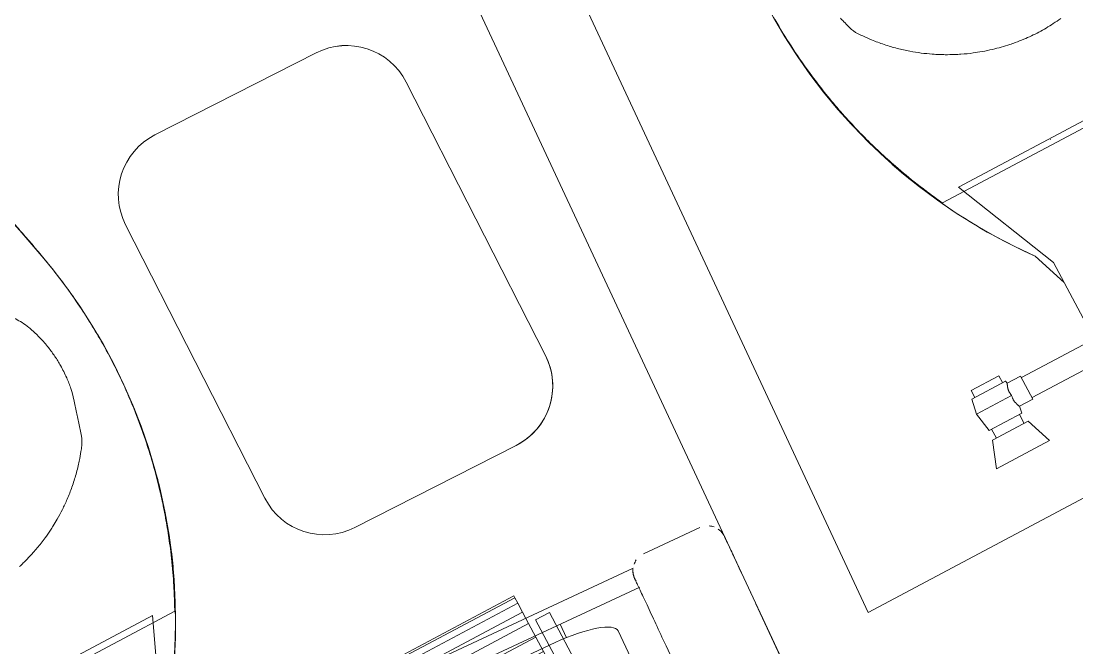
# Model space of a CAD drawing. Header units: metres. Extents: x -217 to -108, y -304 to -188.
# Drawn here: x -138.713 to -137.862, y -245.522 to -245.016 of the extents above; entities that cross this region are included whole.
import ezdxf

# ---------------------------------------------------------------- set-up
doc = ezdxf.new("R2010")
doc.units = ezdxf.units.M
for name, color, linetype, lineweight in [('A-WALL', 113, 'Continuous', 9), ('G-IMPT', 8, 'Continuous', 9), ('I-FURN', 30, 'Continuous', 9), ('I-WALL', 2, 'Continuous', 9), ('P-SANR-FIXT', 6, 'Continuous', 9), ('Q-SPCQ', 91, 'Continuous', 9)]:
    doc.layers.add(name, color=color, linetype=linetype, lineweight=lineweight)

# ---------------------------------------------------------------- blocks, each defined once
blk = doc.blocks.new('Toilet-Wall-Mounted-2_Reed - Toilet-Wall-Mounted-2-V12-Nivel 3')
at = {"layer": 'P-SANR-FIXT'}
for p, q in [((0.13093, 0.55828), (0.12895, 0.55136)), ((0.12607, 0.54128), (0.12397, 0.534)), ((0.10378, 0.36898), (-0.12802, 0.36898)), ((0.06486, 0.27926), (0.10378, 0.36898)), ((-0.14539, 0.36364), (0.12115, 0.36364))]:
    blk.add_line(p, q, dxfattribs=at)
at = {"layer": 'P-SANR-FIXT', "flags": 128}
for points in [[(0.12861, 0.7796), (0.13858, 0.75132), (0.14741, 0.72267), (0.15509, 0.69368), (0.16161, 0.66441), (0.16384, 0.65285)], [(0.16384, 0.65285), (0.1668, 0.63492), (0.16903, 0.61689), (0.17055, 0.59878), (0.17133, 0.58062), (0.17139, 0.56245), (0.17073, 0.54429), (0.16934, 0.52617), (0.16722, 0.50812), (0.16438, 0.49017), (0.16083, 0.47234), (0.15657, 0.45468), (0.15161, 0.43719), (0.14595, 0.41992), (0.1396, 0.4029), (0.13258, 0.38613), (0.12489, 0.36967), (0.11656, 0.35352), (0.10758, 0.33772), (0.09798, 0.32229), (0.08776, 0.30725), (0.07696, 0.29264), (0.07544, 0.29068)]]:
    blk.add_lwpolyline(points, dxfattribs=at)
at = {"layer": 'P-SANR-FIXT'}
for centre, radius, start, end in [((-0.57347, 0.51724), 0.74968, 13.49905, 14.17177), ((-0.57347, 0.51724), 0.74968, 12.47152, 13.49905), ((-0.57347, 0.51724), 0.74968, 11.72865, 12.47152), ((-0.57347, 0.51724), 0.74968, 11.16185, 11.72865), ((-0.57347, 0.51724), 0.74968, 10.50324, 11.16185), ((-0.2831, 0.57107), 0.45436, 8.10911, 10.50324), ((0.06195, 0.59392), 0.06834, 29.05583, 38.92821), ((-0.2831, 0.57107), 0.45436, 6.09862, 8.10911), ((0.06195, 0.59392), 0.06834, 23.44426, 29.05583), ((0.06195, 0.59392), 0.06834, 19.65193, 23.44426), ((0.02039, 0.57908), 0.11248, 15.47633, 19.65193), ((-0.2831, 0.57107), 0.45436, 3.70154, 6.09862), ((0.02039, 0.57908), 0.11248, 10.37207, 15.47633), ((0.02039, 0.57908), 0.11248, 5.8755, 10.37207), ((-0.2831, 0.57107), 0.45436, 1.31207, 3.70154), ((0.02039, 0.57908), 0.11248, 1.42325, 5.8755), ((-0.2829, 0.57003), 0.45436, 2.08533, 2.63724), ((0.02039, 0.57908), 0.11248, 355.78823, 1.42325), ((-0.2831, 0.57107), 0.45436, 358.29504, 1.31207), ((0.02039, 0.57908), 0.11248, 351.03064, 355.78823), ((0.02039, 0.57908), 0.11248, 349.34587, 351.03064), ((-0.2831, 0.57107), 0.45436, 355.18663, 358.29504), ((-4.96556, 2.0057), 5.29804, 343.95405, 344.06746), ((-4.96556, 2.0057), 5.29804, 343.75639, 343.87215), ((-0.2831, 0.57107), 0.45436, 352.0748, 355.18663), ((-0.2829, 0.57003), 0.45436, 353.7572, 354.9714), ((0.09802, 0.53041), 0.02392, 324.66792, 343.75639), ((-0.01345, 0.60943), 0.16055, 320.2587, 323.05768), ((-0.01345, 0.60943), 0.16055, 323.05768, 324.66792), ((-0.01345, 0.60943), 0.16055, 316.39702, 320.2587), ((-0.2831, 0.57107), 0.45436, 349.6821, 352.0748), ((-0.01345, 0.60943), 0.16055, 312.45545, 316.39702), ((-0.01345, 0.60943), 0.16055, 308.74322, 312.45545), ((-0.2831, 0.57107), 0.45436, 347.34879, 349.6821), ((-0.01345, 0.60943), 0.16055, 302.27455, 305.41909), ((-0.01345, 0.60943), 0.16055, 305.41909, 308.74322), ((-0.01345, 0.60943), 0.16055, 298.53669, 300.06159), ((-0.01345, 0.60943), 0.16055, 300.06159, 302.27455), ((-0.2831, 0.57107), 0.45436, 345.06978, 347.34879), ((-0.2829, 0.57003), 0.45436, 345.33895, 347.17188), ((-0.01345, 0.60943), 0.16055, 290.43906, 293.95781), ((-0.01345, 0.60943), 0.16055, 293.95781, 295.83888), ((-0.01345, 0.60943), 0.16055, 295.83888, 298.53669), ((-0.01345, 0.60943), 0.16055, 284.74018, 287.80517), ((-0.01345, 0.60943), 0.16055, 287.80517, 290.43906), ((-0.2831, 0.57107), 0.45436, 343.19079, 345.06978), ((-0.2831, 0.57107), 0.45436, 341.09786, 343.19079), ((-0.2831, 0.57107), 0.45436, 338.91297, 341.09786), ((-0.2829, 0.57003), 0.45436, 336.86398, 339.40932), ((-0.2831, 0.57107), 0.45436, 336.07936, 338.91297), ((-0.2831, 0.57107), 0.45436, 334.53789, 336.07936), ((-0.2831, 0.57107), 0.45436, 332.83641, 334.53789), ((-0.2829, 0.57003), 0.45436, 322.0623, 332.96475)]:
    blk.add_arc(centre, radius, start, end, dxfattribs=at)
blk = doc.blocks.new('Toilet-Wall-Mounted-2_Reed - Toilet-Wall-Mounted-2-V13-Nivel 3')
at = {"layer": 'P-SANR-FIXT'}
for p, q in [((0.10378, 0.36898), (-0.12802, 0.36898)), ((-0.12802, 0.36898), (-0.08909, 0.27926)), ((-0.04464, 0.36799), (-0.04464, 0.36765)), ((-0.14539, 0.36364), (0.12115, 0.36364)), ((-0.09968, 0.29068), (-0.08909, 0.26095)), ((-0.08909, 0.27926), (-0.08909, 0.20938)), ((-0.19623, 0.21926), (-0.19623, 0.21291)), ((-0.19623, 0.21926), (-0.17083, 0.21926)), ((-0.17083, 0.21291), (-0.17083, 0.21926)), ((-0.19901, 0.21291), (-0.20125, 0.20021)), ((-0.19901, 0.21291), (-0.16805, 0.21291)), ((-0.16805, 0.21291), (-0.1685, 0.21291)), ((-0.16768, 0.21079), (-0.16805, 0.21291)), ((-0.15552, 0.21079), (-0.16768, 0.21079)), ((-0.15552, 0.18964), (-0.15552, 0.21079)), ((-0.05408, 0.20938), (-0.15552, 0.20938)), ((-0.20125, 0.20021), (-0.19837, 0.1839)), ((-0.20125, 0.20021), (-0.16932, 0.20021)), ((-0.16869, 0.1839), (-0.16768, 0.18964)), ((-0.16768, 0.18964), (-0.15552, 0.18964)), ((-0.15552, 0.19105), (-0.05408, 0.19105)), ((-0.19837, 0.1839), (-0.16869, 0.1839)), ((-0.19623, 0.1839), (-0.19623, 0.17571)), ((-0.17083, 0.17571), (-0.17083, 0.1839)), ((-0.19978, 0.17571), (-0.20776, 0.15378)), ((-0.19978, 0.17571), (-0.16728, 0.17571)), ((-0.1593, 0.15378), (-0.16728, 0.17571)), ((-0.20776, 0.15378), (-0.1593, 0.15378))]:
    blk.add_line(p, q, dxfattribs=at)
at = {"layer": 'P-SANR-FIXT', "flags": 128}
blk.add_lwpolyline([(-0.09968, 0.29068), (-0.11056, 0.30524), (-0.12086, 0.32021), (-0.13054, 0.33559), (-0.13961, 0.35134), (-0.14803, 0.36744), (-0.15581, 0.38387), (-0.16292, 0.40059), (-0.16936, 0.41759), (-0.17511, 0.43483), (-0.18017, 0.45228), (-0.18453, 0.46992), (-0.18818, 0.48773), (-0.19111, 0.50566), (-0.19333, 0.5237), (-0.19482, 0.54181), (-0.19558, 0.55997), (-0.19562, 0.57814), (-0.19493, 0.5963), (-0.19352, 0.61442), (-0.19138, 0.63247), (-0.18853, 0.65042), (-0.18808, 0.65285)], dxfattribs=at)
at = {"layer": 'P-SANR-FIXT'}
for centre, radius, start, end in [((0.25886, 0.57107), 0.45436, 181.70496, 184.81337), ((0.25867, 0.57003), 0.45436, 185.0286, 186.24278), ((0.25886, 0.57107), 0.45436, 184.81337, 187.9252), ((4.94133, 2.0057), 5.29804, 196.12785, 196.24361), ((-0.12226, 0.53041), 0.02392, 196.24361, 215.33208), ((-0.01079, 0.60943), 0.16055, 215.33208, 216.94232), ((-0.01079, 0.60943), 0.16055, 216.94232, 219.7413), ((0.25886, 0.57107), 0.45436, 187.9252, 190.3179), ((-0.01079, 0.60943), 0.16055, 219.7413, 223.60298), ((-0.01079, 0.60943), 0.16055, 223.60298, 227.54455), ((0.25886, 0.57107), 0.45436, 190.3179, 192.65121), ((-0.01079, 0.60943), 0.16055, 227.54455, 231.25678), ((-0.01079, 0.60943), 0.16055, 231.25678, 234.58091), ((-0.01079, 0.60943), 0.16055, 234.58091, 237.72545), ((0.25886, 0.57107), 0.45436, 192.65121, 194.93022), ((0.25867, 0.57003), 0.45436, 192.82812, 194.66105), ((-0.01079, 0.60943), 0.16055, 237.72545, 239.93841), ((-0.01079, 0.60943), 0.16055, 239.93841, 241.46331), ((-0.01079, 0.60943), 0.16055, 241.46331, 244.16112), ((-0.01079, 0.60943), 0.16055, 244.16112, 246.04219), ((-0.01079, 0.60943), 0.16055, 246.04219, 249.56094), ((0.25886, 0.57107), 0.45436, 194.93022, 196.80921), ((-0.01079, 0.60943), 0.16055, 249.56094, 252.19483), ((-0.01079, 0.60943), 0.16055, 252.19483, 255.25982), ((-0.01079, 0.60943), 0.16055, 255.25982, 257.84558), ((-0.01079, 0.60943), 0.16055, 257.84558, 260.4162), ((-0.01079, 0.60943), 0.16055, 260.4162, 262.05437), ((-0.01079, 0.60943), 0.16055, 262.05437, 264.72015), ((-0.01079, 0.60943), 0.16055, 264.72015, 269.52582), ((-0.01345, 0.60943), 0.16055, 270.47418, 275.27985), ((-0.01345, 0.60943), 0.16055, 275.27985, 277.94563), ((0.25886, 0.57107), 0.45436, 196.80921, 198.90214), ((0.25886, 0.57107), 0.45436, 198.90214, 201.08703), ((0.25867, 0.57003), 0.45436, 200.59068, 203.13602), ((0.25886, 0.57107), 0.45436, 201.08703, 203.92064), ((0.25886, 0.57107), 0.45436, 203.92064, 205.46211), ((0.25886, 0.57107), 0.45436, 205.46211, 207.16359), ((0.25867, 0.57003), 0.45436, 207.03525, 217.9377)]:
    blk.add_arc(centre, radius, start, end, dxfattribs=at)
for points in [[(-0.16932, 0.20021), (-0.16945, 0.20091), (-0.16958, 0.20196), (-0.16963, 0.20315), (-0.16963, 0.20381), (-0.16962, 0.20429), (-0.16958, 0.20477), (-0.1695, 0.20538), (-0.16935, 0.20612), (-0.16917, 0.20681), (-0.16905, 0.20727), (-0.16898, 0.20752), (-0.16893, 0.2077), (-0.16888, 0.20788), (-0.16881, 0.20811), (-0.16868, 0.2085), (-0.16848, 0.20901), (-0.16828, 0.20945), (-0.16815, 0.20976), (-0.16806, 0.20997), (-0.16799, 0.21016), (-0.1679, 0.21038), (-0.16777, 0.21068), (-0.1677, 0.21079), (-0.16768, 0.21079)], [(-0.16768, 0.18964), (-0.1677, 0.18964), (-0.16777, 0.18974), (-0.1679, 0.19005), (-0.16799, 0.19027), (-0.16806, 0.19045), (-0.16815, 0.19066), (-0.16828, 0.19097), (-0.16848, 0.19141), (-0.16868, 0.19192), (-0.16881, 0.19231), (-0.16888, 0.19254), (-0.16893, 0.19272), (-0.16898, 0.19291), (-0.16905, 0.19316), (-0.16917, 0.19361), (-0.16935, 0.1943), (-0.1695, 0.19504), (-0.16958, 0.19566), (-0.16962, 0.19613), (-0.16963, 0.19662), (-0.16963, 0.19728), (-0.16958, 0.19846), (-0.16945, 0.19951), (-0.16932, 0.20021)]]:
    blk.add_open_spline(points, degree=3, knots=[-1, -1, -1, -1, -0.875, -0.8125, -0.78125, -0.75, -0.71875, -0.6875, -0.625, -0.5625, -0.53125, -0.515625, -0.5, -0.484375, -0.46875, -0.4375, -0.375, -0.3125, -0.28125, -0.25, -0.21875, -0.1875, -0.125, 0, 0, 0, 0], dxfattribs=at)
blk = doc.blocks.new('Wastebasket _2_ - Wastebasket _2_-515943-Nivel 3')
at = {"layer": 'I-FURN'}
for p, q in [((0.17832, 0.17096), (-0.06933, 0.17096)), ((0.17832, 0.17096), (-0.06933, 0.17096)), ((-0.1233, 0.11699), (-0.1233, -0.02906)), ((-0.1233, 0.11699), (-0.1233, -0.02906)), ((0.2323, -0.02906), (0.2323, 0.11699)), ((0.2323, -0.02906), (0.2323, 0.11699)), ((-0.06933, -0.08304), (0.17832, -0.08304)), ((-0.06933, -0.08304), (0.17832, -0.08304))]:
    blk.add_line(p, q, dxfattribs=at)
for centre, radius, start, end in [((-0.06933, 0.11699), 0.05398, 90, 180), ((-0.06933, 0.11699), 0.05397, 90, 180), ((0.17832, 0.11699), 0.05398, 0, 90), ((0.17832, 0.11699), 0.05398, 360, 90), ((-0.06933, -0.02906), 0.05398, 180, 270), ((-0.06933, -0.02906), 0.05398, 180, 270), ((0.17832, -0.02906), 0.05397, 270, 360), ((0.17832, -0.02906), 0.05397, 270, 360)]:
    blk.add_arc(centre, radius, start, end, dxfattribs=at)
blk = doc.blocks.new('Toilet_Paper_Dispenser_566 - 10zbac01_dwg-580562-Nivel 3')
at = {"layer": 'G-IMPT'}
for p, q in [((0, -0.0492), (0, 0.0762)), ((0, 0.0762), (0.12065, 0.0762)), ((0, 0.0762), (0.0127, 0.0635)), ((0.12065, 0.0762), (0.12065, 0.0635)), ((0.0127, -0.0635), (0.0127, 0.0635)), ((0.0127, 0.0635), (0.12065, 0.0635)), ((0.04445, -0.05715), (0.04445, 0.05715)), ((0.04445, 0.05715), (0.04618, 0.05715)), ((0.05126, 0.05715), (0.04618, 0.05715)), ((0.04618, -0.05715), (0.04618, 0.05715)), ((0.05933, 0.05715), (0.05126, 0.05715)), ((0.05126, -0.05715), (0.05126, 0.05715)), ((0.06985, 0.05715), (0.05933, 0.05715)), ((0.05933, -0.05715), (0.05933, 0.05715)), ((0.0821, 0.05715), (0.06985, 0.05715)), ((0.06985, -0.05715), (0.06985, 0.05715)), ((0.09525, 0.05715), (0.0821, 0.05715)), ((0.0821, -0.05715), (0.0821, 0.05715)), ((0.1084, 0.05715), (0.09525, 0.05715)), ((0.09525, -0.05715), (0.09525, 0.05715)), ((0.12065, 0.05715), (0.1084, 0.05715)), ((0.1084, -0.05715), (0.1084, 0.05715)), ((0.13117, 0.05715), (0.12065, 0.05715)), ((0.12065, -0.05715), (0.12065, 0.05715)), ((0.13924, 0.05715), (0.13117, 0.05715)), ((0.13117, -0.05715), (0.13117, 0.05715)), ((0.14432, 0.05715), (0.13924, 0.05715)), ((0.13924, -0.05715), (0.13924, 0.05715)), ((0.14605, 0.05715), (0.14432, 0.05715)), ((0.14432, -0.05715), (0.14432, 0.05715)), ((0.14605, -0.05715), (0.14605, 0.05715)), ((0.04445, -0.05715), (0.04618, -0.05715)), ((0.05126, -0.05715), (0.04618, -0.05715)), ((0.05933, -0.05715), (0.05126, -0.05715)), ((0.06985, -0.05715), (0.05933, -0.05715)), ((0.0821, -0.05715), (0.06985, -0.05715)), ((0.09525, -0.05715), (0.0821, -0.05715)), ((0.1084, -0.05715), (0.09525, -0.05715)), ((0.12065, -0.05715), (0.1084, -0.05715)), ((0.13117, -0.05715), (0.12065, -0.05715)), ((0.13924, -0.05715), (0.13117, -0.05715)), ((0.14432, -0.05715), (0.13924, -0.05715)), ((0.14605, -0.05715), (0.14432, -0.05715)), ((0.00024, -0.07596), (0.0127, -0.0635)), ((0.12065, -0.0635), (0.0127, -0.0635)), ((0.12065, -0.0762), (0.12065, -0.0635)), ((0.12065, -0.0762), (0.00024, -0.0762))]:
    blk.add_line(p, q, dxfattribs=at)
blk = doc.blocks.new('Toilet_Paper_Dispenser_566 - Toilet_Paper_Dispenser_566-580914-Nivel 3')
blk.add_blockref('Toilet_Paper_Dispenser_566 - 10zbac01_dwg-580562-Nivel 3', (0, 0))
blk = doc.blocks.new('silla sala de espera - silla sala de espera-V119-Nivel 3')
at = {"layer": 'I-FURN'}
for p, q in [((6.49921, 0.295), (6.44921, 0.295)), ((6.43653, 0.288), (0.07769, 0.288)), ((0.07956, 0.272), (6.43497, 0.272)), ((6.36421, 0.272), (6.36421, 0.25989)), ((5.97421, 0.26023), (6.35421, 0.26023)), ((6.40421, 0.22314), (6.40421, 0.24729)), ((6.43421, 0.22), (6.43421, -0.03891)), ((6.51421, -0.03891), (6.51421, 0.22))]:
    blk.add_line(p, q, dxfattribs=at)
at = {"layer": 'I-FURN', "flags": 128}
for points in [[(6.43421, 0.28), (6.43421, 0.27995), (6.43421, 0.27981), (6.43421, 0.27957), (6.43421, 0.27923), (6.43421, 0.2788), (6.43421, 0.27828), (6.43421, 0.27766), (6.43421, 0.27695), (6.43421, 0.27615), (6.43421, 0.27526), (6.43421, 0.27429), (6.43421, 0.27322), (6.43421, 0.27207), (6.43421, 0.27084), (6.43421, 0.26952), (6.43421, 0.26813), (6.43421, 0.26665), (6.43421, 0.26511), (6.43421, 0.26349), (6.43421, 0.2618), (6.43421, 0.26005), (6.43421, 0.25823), (6.43421, 0.25635), (6.43421, 0.25441), (6.43421, 0.25242), (6.43421, 0.25037), (6.43421, 0.24828), (6.43421, 0.24614), (6.43421, 0.24396), (6.43421, 0.24174), (6.43421, 0.23949), (6.43421, 0.2372), (6.43421, 0.23489), (6.43421, 0.23255), (6.43421, 0.2302), (6.43421, 0.22783), (6.43421, 0.22544), (6.43421, 0.22305), (6.43421, 0.22065), (6.43421, 0.22)], [(6.51421, 0.22), (6.51421, 0.2224), (6.51421, 0.22479), (6.51421, 0.22718), (6.51421, 0.22956), (6.51421, 0.23192), (6.51421, 0.23426), (6.51421, 0.23658), (6.51421, 0.23887), (6.51421, 0.24114), (6.51421, 0.24337), (6.51421, 0.24556), (6.51421, 0.24771), (6.51421, 0.24981), (6.51421, 0.25187), (6.51421, 0.25388), (6.51421, 0.25583), (6.51421, 0.25773), (6.51421, 0.25956), (6.51421, 0.26134), (6.51421, 0.26304), (6.51421, 0.26468), (6.51421, 0.26624), (6.51421, 0.26774), (6.51421, 0.26915), (6.51421, 0.27049), (6.51421, 0.27174), (6.51421, 0.27292), (6.51421, 0.27401), (6.51421, 0.27501), (6.51421, 0.27592), (6.51421, 0.27675), (6.51421, 0.27748), (6.51421, 0.27812), (6.51421, 0.27867), (6.51421, 0.27913), (6.51421, 0.27949), (6.51421, 0.27975), (6.51421, 0.27992), (6.51421, 0.28), (6.51421, 0.28)]]:
    blk.add_lwpolyline(points, dxfattribs=at)
at = {"layer": 'I-FURN'}
for centre, start, end in [((6.44921, 0.28), 120, 135), ((6.49921, 0.28), 45, 60), ((6.44921, 0.28), 165, 178.03502), ((6.44921, 0.28), 150, 164.39688), ((6.49921, 0.28), 349.83457, 30), ((6.44921, 0.28), 181.96262, 190.16543)]:
    blk.add_arc(centre, 0.015, start, end, dxfattribs=at)
blk.add_ellipse((6.35421, 0.24729), major_axis=(0.05, 0), ratio=0.258819, start_param=0, end_param=1.570796, dxfattribs=at)
blk.add_open_spline([(6.43428, 0.27859), (6.43424, 0.27905), (6.43421, 0.27976), (6.43423, 0.28072), (6.43427, 0.28142), (6.43436, 0.28211), (6.43447, 0.28278), (6.43461, 0.28343), (6.43474, 0.28394), (6.43485, 0.28433), (6.43497, 0.28471), (6.43513, 0.28517), (6.4353, 0.28559), (6.43543, 0.2859), (6.43552, 0.28613), (6.43561, 0.28634), (6.43574, 0.28661), (6.43591, 0.28692), (6.43609, 0.28724), (6.43618, 0.28743), (6.43623, 0.2875)], degree=3, knots=[0.4444444, 0.4444444, 0.4444444, 0.4444444, 0.5, 0.5277778, 0.5555556, 0.5833333, 0.6111111, 0.6388889, 0.6666667, 0.6805556, 0.6944444, 0.7222222, 0.75, 0.7638889, 0.7777778, 0.7916667, 0.8055556, 0.8333333, 0.8611111, 0.8888889, 0.8888889, 0.8888889, 0.8888889], dxfattribs=at)

msp = doc.modelspace()

# ---------------------------------------------------------------- linework, layer by layer
at = {"layer": 'A-WALL'}
msp.add_line((-138.03014, -245.4937), (-137.29575, -245.10322), dxfattribs=at)
at = {"layer": 'I-WALL'}
for p, q in [((-138.70295, -244.05086), (-138.03014, -245.4937)), ((-138.09999, -245.53084), (-138.7728, -244.088))]:
    msp.add_line(p, q, dxfattribs=at)

# ---------------------------------------------------------------- block references
at = {"layer": 'I-FURN'}
for name, p, rotation in [('Wastebasket _2_ - Wastebasket _2_-515943-Nivel 3', (-138.5237, -245.20488), 296.9999999999998), ('silla sala de espera - silla sala de espera-V119-Nivel 3', (-143.93148, -248.43912), 25.00000000000035)]:
    msp.add_blockref(name, p, dxfattribs=dict(at, rotation=rotation))
at = {"layer": 'P-SANR-FIXT', "rotation": 27.99999999999955}
for name, p in [('Toilet-Wall-Mounted-2_Reed - Toilet-Wall-Mounted-2-V13-Nivel 3', (-137.67082, -245.4159)), ('Toilet-Wall-Mounted-2_Reed - Toilet-Wall-Mounted-2-V12-Nivel 3', (-138.52578, -245.87049)), ('Toilet-Wall-Mounted-2_Reed - Toilet-Wall-Mounted-2-V12-Nivel 3', (-138.52578, -245.87049))]:
    msp.add_blockref(name, p, dxfattribs=at)
at = {"layer": 'Q-SPCQ', "rotation": 117.9999999999969}
msp.add_blockref('Toilet_Paper_Dispenser_566 - Toilet_Paper_Dispenser_566-580914-Nivel 3', (-138.29777, -245.63599), dxfattribs=at)

doc.saveas('drawing.dxf')
